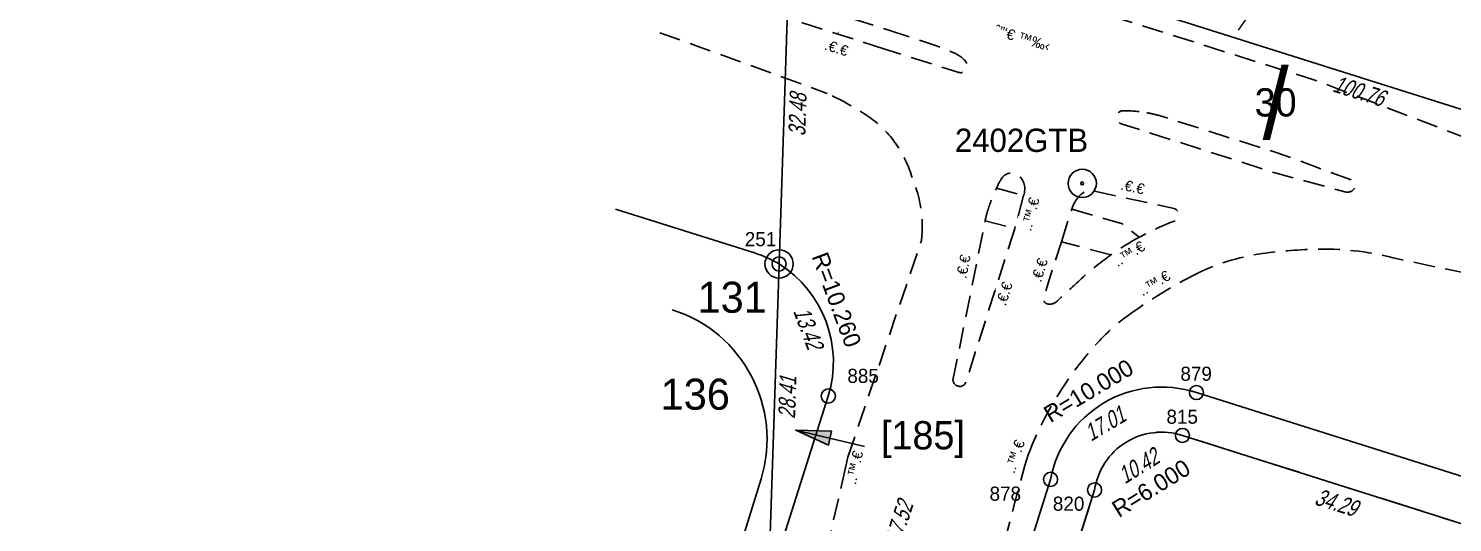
# Model space of a CAD drawing. Extents: x 187751 to 188722, y 663209 to 663959.
# Drawn here: x 188078.5 to 188204.6, y 663704.2 to 663747.9 of the extents above; entities that cross this region are included whole.
import ezdxf
from ezdxf.enums import TextEntityAlignment as Align

# ---------------------------------------------------------------- set-up
doc = ezdxf.new("R2010")
doc.units = 0
doc.header["$LTSCALE"] = 0.3
doc.linetypes.add('DASHED', pattern=[19.049999999999997, 12.7, -6.35])
doc.linetypes.add('HIDDEN', pattern=[9.524999999999999, 6.35, -3.175])
doc.layers.get('0').update_dxf_attribs({"linetype": 'CONTINUOUS'})
for name, color, linetype in [('C1602_0', 7, 'CONTINUOUS'), ('C1602_2', 3, 'CONTINUOUS'), ('C1602_3', 4, 'CONTINUOUS'), ('C1603_0', 7, 'CONTINUOUS'), ('C1603_3', 4, 'CONTINUOUS'), ('C1609_0', 7, 'CONTINUOUS'), ('C1609_3', 7, 'CONTINUOUS'), ('C1610_0', 7, 'CONTINUOUS'), ('C1611_3', 6, 'CONTINUOUS'), ('OBJS009', 2, 'CONTINUOUS'), ('PCLP004', 3, 'CONTINUOUS'), ('PCLS003', 11, 'CONTINUOUS'), ('pzika', 240, 'DASHED'), ('RODP020', 25, 'HIDDEN'), ('RODP021', 25, 'HIDDEN'), ('RODP026', 25, 'HIDDEN'), ('RODP028', 25, 'HIDDEN'), ('RODP033', 25, 'HIDDEN'), ('RODS002', 25, 'CONTINUOUS'), ('RODS004', 25, 'CONTINUOUS'), ('SRVS003', 20, 'CONTINUOUS')]:
    doc.layers.add(name, color=color, linetype=linetype)
doc.layers.add('M2405', color=25, linetype='HIDDEN', lineweight=20)
doc.styles.add('HEBTXT', font='HEBTXT')
doc.styles.add('TAZAR_HEBTXT', font='HEBTXT')

# ---------------------------------------------------------------- blocks, each defined once
blk = doc.blocks.new('OBJS009')
blk.add_lwpolyline([(0.7499960592755787, -0.002431269442663295), (5.749996059275579, -0.002431269442663295), (3.249996059275579, 0.4975687305573367), (3.249996059275579, -0.5024312694426633), (5.749996059275579, -0.002431269442663295)])
blk.add_solid([(3.249996059275579, -0.5024312694426633), (3.249996059275579, 0.4975687305573367), (5.749996059275579, -0.002431269442663295)])
blk = doc.blocks.new('PCLS003')
at = {"style": 'HEBTXT'}
blk.add_attdef('PARCEL', text='', height=2.2, dxfattribs=at).set_placement((0, 1.20302619826319), align=Align.MIDDLE_CENTER)
at = {"style": 'HEBTXT', "flags": 1}
for tag, p in [('BLOCK', (0, -1.896504112062444)), ('AREA_CALC', (0, -3.896504112062444)), ('AREA_LEGAL', (0, -5.896504112062443))]:
    blk.add_attdef(tag, text='', height=1.5, dxfattribs=at).set_placement(p, align=Align.CENTER)
blk = doc.blocks.new('RODS004')
blk.add_circle((0, 0), 0.001)
at = {"style": 'HEBTXT', "flags": 8}
blk.add_attdef('COVER_TYPE', text='', height=1.5, dxfattribs=at).set_placement((0, 1), align=Align.CENTER)
blk = doc.blocks.new('RODS002')
blk.add_circle((0, 0), 0.001)
at = {"style": 'HEBTXT', "flags": 8}
blk.add_attdef('COVER_TYPE', text='', height=1.5, dxfattribs=at).set_placement((0, 1), align=Align.CENTER)
blk = doc.blocks.new('SRVS003')
for centre, radius in [((0, 0, -0.001), 1), ((0, 0), 0.1)]:
    blk.add_circle(centre, radius)
at = {"style": 'HEBTXT'}
for tag, height, p in [('NAME', 1.649999999999999, (0, 1.400000000000005)), ('HEIGHT', 1.8, (0, -3.199999999999988))]:
    blk.add_attdef(tag, text='', height=height, dxfattribs=at).set_placement(p, align=Align.CENTER)
for tag, flags, p in [('KIND', 1, (0, -5.400000000000005)), ('SOURCE-CODE', 9, (0, -7.599999999999994)), ('MARK-CODE', 9, (0, -9.800000000000011)), ('KIND_2', 9, (0, -11.96614500000001, -0.001)), ('UDKIND', 9, (0, -14.00638940222563))]:
    blk.add_attdef(tag, text='', height=1.8, dxfattribs=dict(at, flags=flags)).set_placement(p, align=Align.CENTER)
blk = doc.blocks.new('C1611')
blk.add_circle((0, 0), 0.5)
at = {"style": 'TAZAR_HEBTXT'}
for tag, p in [('POINT_NAME', (-0.01771081065999169, 1.331088326592862)), ('UID', (-0.003303391269128042, -1.389664375937457))]:
    blk.add_attdef(tag, text='', height=1, dxfattribs=at).set_placement(p, align=Align.MIDDLE)
blk.add_attdef('MARK_DESC', (1.134723596697967, -0.4847151426702396), '', height=1, dxfattribs=at)
at = {"style": 'TAZAR_HEBTXT', "flags": 1}
for tag, p in [('MARK', (0.01494767208600933, -2.645435648563819)), ('TOPO', (-0.02995041281553767, -3.96366806008632)), ('SOURCE', (0.01527090729939573, -5.280300423113943)), ('CLASS', (-0.01973893318154296, -6.692575485011957)), ('HEIGHT', (-0.01591466293666599, -8.040951109082812)), ('LEGAL_X', (-0.00452903393932047, -9.42760758443552)), ('LEGAL_Y', (-0.00452903393932047, -10.83307680625649)), ('LEGAL_Z', (-0.004590214105860468, -12.3041094872608)), ('COMMENT', (-0.02553320478978094, -13.7005996091338))]:
    blk.add_attdef(tag, text='', height=1, dxfattribs=at).set_placement(p, align=Align.MIDDLE)
blk = doc.blocks.new('C1609')
at = {"style": 'TAZAR_HEBTXT'}
for tag, p in [('RADIUS', (0.04886226820975992, 3.113262357267935)), ('LEGAL_LENGTH', (-0.004569951967432928, -1.146810597727317)), ('LINE_NAME', (-0.03894312006154621, -3.302555912250149))]:
    blk.add_attdef(tag, text='', height=1.2, dxfattribs=at).set_placement(p, align=Align.MIDDLE)
at = {"style": 'TAZAR_HEBTXT', "oblique": 15, "width": 0.75}
blk.add_attdef('CALC_LENGTH', text='', height=1.2, dxfattribs=at).set_placement((0.002619189821658097, 1.255799186145353), align=Align.MIDDLE)
at = {"style": 'TAZAR_HEBTXT', "flags": 1}
for tag, p in [('TOPO', (-0.07440815878188545, -5.226166667159688)), ('COMMENT', (-0.07440815878188545, -6.84886342897989))]:
    blk.add_attdef(tag, text='', height=1.2, dxfattribs=at).set_placement(p, align=Align.MIDDLE)
blk = doc.blocks.new('C1603')
at = {"color": 1, "style": 'TAZAR_HEBTXT'}
blk.add_attdef('CROSS', text='', height=5, dxfattribs=at).set_placement((-0.02856755215907469, 1.748499153181911), align=Align.MIDDLE)
at = {"style": 'TAZAR_HEBTXT'}
blk.add_attdef('PARCEL_NAME', text='', height=2, dxfattribs=at).set_placement((-0.0285675521590748, 1.748499153181911), align=Align.MIDDLE)
at = {"style": 'TAZAR_HEBTXT', "flags": 1}
for tag, p in [('PARCEL_STATUS', (0, -1.812707122139386)), ('PARCEL_SOURCE', (0, -4.763639163182802)), ('LEGAL_AREA', (0, -7.33912093118181)), ('CALC_AREA', (0, -10.15490221312405)), ('TABA_PLAN', (0, -17.38304612272088)), ('TABA_MIGRASH', (0, -19.89985715072737)), ('TABA_YEUD', (0, -22.63381570157264)), ('PARCEL_PREVIOUS', (0, -26.47934120263574)), ('GUSH_PREVIOUS', (0, -29.25443921935414)), ('COMMENT', (0, -32.98015317831789))]:
    blk.add_attdef(tag, text='', height=2, dxfattribs=at).set_placement(p, align=Align.MIDDLE)
blk.add_attdef('GUSH', (-2.796591069578426, -14.15529731544666), '', height=2, dxfattribs=at)
blk = doc.blocks.new('C1610')
for radius in [1, 0.5]:
    blk.add_circle((0, 0), radius)
at = {"style": 'TAZAR_HEBTXT'}
for tag, p in [('POINT_NAME', (-0.0132551280134976, 1.759224648821657)), ('UID', (-0.02262317851293005, -1.890251395109928))]:
    blk.add_attdef(tag, text='', height=1, dxfattribs=at).set_placement(p, align=Align.MIDDLE)
blk.add_attdef('MARK_DESC', (1.61889941364015, -0.5101001083526029), '', height=1, dxfattribs=at)
at = {"style": 'TAZAR_HEBTXT', "flags": 1}
for tag, p in [('MARK', (0.0578648284520682, -3.342443793330233)), ('TOPO', (0.04366868710394556, -4.790208598524359)), ('SOURCE', (0.07262106215861763, -6.184662148167078)), ('CLASS', (-0.07262089227924662, -7.58605471712859)), ('HEIGHT', (-0.01180113028956953, -9.083363350444756)), ('LEGAL_X', (0.006015310800933094, -10.63321324624997)), ('LEGAL_Y', (-0.008543523051059765, -12.16151090322094)), ('LEGAL_Z', (0.01827652586379713, -13.51130200579422)), ('COMMENT', (1.466100508196178e-05, -14.93678428047964))]:
    blk.add_attdef(tag, text='', height=1, dxfattribs=at).set_placement(p, align=Align.MIDDLE)

msp = doc.modelspace()

# ---------------------------------------------------------------- linework, layer by layer
at = {"layer": 'C1602_0', "flags": 128}
msp.add_lwpolyline([(188146.067, 663759.548), (188144.983, 663727.089), (188144.035, 663698.695), (188143.1, 663670.71), (188201.317, 663668.622), (188230.127, 663667.588), (188235.03, 663807.885), (188147.78, 663810.85), (188147.713, 663808.853), (188147.129, 663791.362), (188146.413, 663769.928), (188146.205, 663763.699)], close=True, dxfattribs=at)
at = {"layer": 'C1602_2', "flags": 128}
msp.add_lwpolyline([(188042.554, 663791.864), (188082.905, 663779.474), (188100.917, 663773.795), (188113.349, 663769.875), (188146.067, 663759.548), (188144.983, 663727.089), (188144.035, 663698.695), (188143.1, 663670.71), (188141.748, 663630.567), (188141.037, 663609.432), (188140.827, 663603.203), (188140.491, 663593.208), (188138.697, 663539.925), (188138.562, 663535.927), (188138.39, 663530.81), (188138.13, 663522.82), (188137.857, 663514.939), (188137.719, 663510.942), (188132.476, 663359.351)], dxfattribs=at)
at = {"layer": 'C1602_3', "flags": 128}
for points in [[(188213.822, 663748.629), (188245.162, 663738.727, 0.0187278006587164), (188261.371, 663734.266), (188261.546, 663734.224), (188263.998, 663804.4520000002, -0.3028001895896127), (188267.787, 663798.316), (188265.458, 663731.636, -0.4760180006651656), (188256.79, 663725.083, -0.01621163617725223), (188242.149, 663729.192), (188146.067, 663759.548), (188146.205, 663763.699), (188146.413, 663769.928)], [(188144.983, 663727.089), (188144.035, 663698.695), (188149.345, 663715.389, 0.3392792644423637)], [(188180.72, 663711.896), (188213.415, 663701.565), (188231.604, 663695.8179999999, 0.03842569574206189), (188271.884, 663686.4199999999, 0.02419036839754674), (188297.805, 663683.7129999999, 0.0008481582636266568), (188298.718, 663683.6639999999, 0.01469605961910984), (188322.789, 663682.5340000001, 0.03036659313072494), (188369.142, 663684.6030000001, 0.006023856297843123), (188378.291, 663685.682), (188380.725, 663690.044, -0.03836500834129233), (188322.856, 663686.534, -0.01472373635816216), (188298.975, 663687.656, -0.06357140547303597), (188232.809, 663699.632), (188181.954, 663715.701, 0.4530207634418391), (188169.036, 663708.008), (188161.171, 663683.115), (188164.9, 663681.641), (188172.934, 663707.068, -0.463859440614775), (188180.7199999999, 663711.8960000001)], [(188164.9, 663681.641), (188157.036, 663665.225), (188145.721, 663629.856, 0.03362191486156148), (188175.882, 663626.8, 0.042282445575455), (188204.107, 663628.756), (188204.107, 663673.027), (188213.415, 663701.565), (188180.72, 663711.896, 0.463859440614775), (188172.934, 663707.068)]]:
    msp.add_lwpolyline(points, format="xyb", close=True, dxfattribs=at)
for points in [[(188382.421, 663693.084), (188390.635, 663707.801), (188393.79, 663712.59), (188391.591, 663727.0949999999, -0.05830219926352809), (188374.213, 663723.296), (188320.819, 663718.565, -0.005285949136391457), (188317.924, 663718.351, -0.02565595232267878), (188293.885, 663719.06), (188293.673, 663719.077, -0.03990224419121383), (188256.79, 663725.083, -0.01621163617725223), (188242.149, 663729.192), (188146.067, 663759.548), (188144.983, 663727.089, -0.3392792644423637), (188149.345, 663715.389), (188144.035, 663698.695)], [(188161.171, 663683.115), (188169.036, 663708.008, -0.4530207634418391), (188181.954, 663715.701), (188232.809, 663699.632, 0.06357140547303597)]]:
    msp.add_lwpolyline(points, format="xyb", dxfattribs=at)
at = {"layer": 'M2405', "elevation": 86.98}
msp.add_lwpolyline([(188185.6776938058, 663747.8077997932), (188187.9, 663750.94), (188194.31, 663756.97), (188194.6741833836, 663757.312593729)], dxfattribs=at)
at = {"layer": 'PCLP004'}
msp.add_line((188130.506620493, 663731.952077183), (188142.8208264374, 663728.0653218116), dxfattribs=at)
at = {"layer": 'PCLP004', "flags": 128}
msp.add_lwpolyline([(188135.5255204641, 663723.0275473476, -0.4118696705673024), (188143.3856556513, 663708.0638694076), (188140.6350351204, 663699.099719405)], format="xyb", dxfattribs=at)
at = {"layer": 'PCLP004'}
msp.add_arc((188139.8137866202, 663718.5281351582), 10.00001088610944, 58.87558550129016, 72.50012887151387, dxfattribs=at)
at = {"layer": 'pzika', "flags": 128}
msp.add_lwpolyline([(188204.1065895236, 663659.1), (188157.430620821, 663666.0498346569), (188164.9001036581, 663681.6412323172), (188172.934009635, 663707.0677111248, -0.463862626839291), (188180.7201042414, 663711.8956356779), (188213.4145202264, 663701.5651879314), (188204.1065895236, 663673.02742525), (188204.1065895236, 663659.1)], format="xyb", dxfattribs=at)
at = {"layer": 'RODP020', "flags": 128}
for points, elevation in [([(188155.43, 663755.24), (188159.9, 663753.7), (188173.2, 663749.43), (188181.34, 663746.87), (188192.44, 663743.38), (188208.36, 663737.29), (188227.48, 663730.35), (188244.26, 663724.41), (188254.02, 663721.63), (188262.75, 663719.49), (188272.57, 663717.46), (188281.58, 663716.11), (188297.31, 663714.47), (188310.41, 663713.77), (188329.55, 663713.11), (188349.37, 663712.32), (188368.28, 663711.66)], 87.39), ([(188151.08, 663709.98), (188157.6, 663729.17)], 86.89), ([(188130.69, 663600.91), (188132.16, 663606.51), (188137.51, 663623.52), (188142.4, 663638.85), (188148.71, 663659.03), (188147.1, 663661.46), (188149.24, 663665.55), (188153.46, 663673.36), (188159.5, 663685.28), (188164.42, 663700.5), (188166.74, 663709.23)], 86.69)]:
    msp.add_lwpolyline(points, dxfattribs=dict(at, elevation=elevation))
at = {"layer": 'RODP021', "flags": 128}
for points, elevation in [([(188134.4065833277, 663747.5773364634), (188137.95, 663746.3), (188149.24, 663742.2)], 87.54), ([(188144.08, 663679.35), (188146.11, 663688.15), (188148.96, 663700.71), (188150.78, 663708.65)], 82)]:
    msp.add_lwpolyline(points, dxfattribs=dict(at, elevation=elevation))
for points, elevation in [([(188157.6, 663729.17, 0.04547485345755453), (188157.63, 663731.22, 0.08456304401055985), (188156.71, 663734.9, 0.08535949938940758), (188155.2500000001, 663737.86, 0.08895231231575795), (188152.77, 663740.24, 0.03761953022882193), (188149.24, 663742.2, 0.04361106359523004)], 87.53), ([(188181.66, 663726.07, -0.08495641485764047), (188187.79, 663728.01, -0.02974077666067543), (188192.81, 663728.4, -0.07097939915123185), (188199.81, 663727.53), (188212.58, 663724.86), (188227.01, 663720.34), (188241.28, 663715.85), (188254.61, 663712.14, 0.02508384868385391), (188265.5, 663709.69), (188279.27, 663707.28, 0.03186557828305147), (188296.18, 663705.42), (188313.33, 663704.49, 0.001368413592625263), (188331.2, 663703.57), (188350.11, 663702.59), (188369.16, 663701.6)], 86.69), ([(188167.06, 663710.19, -0.05598264819704987), (188170.29, 663716.41, -0.0397951245246098), (188173.39, 663720.32, -0.04661545024402036), (188175.68, 663722.36, -0.03965899124847449)], 86.69)]:
    msp.add_lwpolyline(points, format="xyb", dxfattribs=dict(at, elevation=elevation))
at = {"layer": 'RODP026', "flags": 128}
for points, elevation in [([(188164.24, 663733.81), (188166.64, 663733.16)], 87.3), ([(188170.91, 663731.94), (188175.41, 663730.65), (188176.89, 663729.46)], 87.57), ([(188163.24, 663730.92), (188165.86, 663730.22)], 87.3), ([(188174.37, 663727.89), (188169.99, 663729.06)], 87.57)]:
    msp.add_lwpolyline(points, dxfattribs=dict(at, elevation=elevation))
at = {"layer": 'RODP028', "flags": 128}
for points, elevation in [([(188154.26, 663746.16), (188147.05, 663748.44), (188141.44, 663750.47, -1.082693244933074), (188141.72, 663751.64), (188147.46, 663750.07), (188154.7, 663747.81)], 87.54), ([(188154.7, 663747.81), (188159.02, 663746.38), (188160.38, 663745.83, -0.1022030269213263), (188161.43, 663745.13, -0.3259628304769843), (188161.55, 663744.33, -0.3966806709643804), (188160.83, 663744.08), (188154.26, 663746.16)], 87.55), ([(188164.24, 663733.81, -0.02453612983650823), (188164.71, 663734.7, -0.3935049062246702), (188166.16, 663734.97, -0.3335544703154085), (188166.64, 663733.16)], 87.3), ([(188170.91, 663731.94, -0.1149246379339832), (188171.65, 663733.18, -0.2915044294023196), (188173.06, 663733.52), (188179.98, 663731.99, -0.3827907278990362), (188180.36, 663731.46, -0.1548726893558193), (188180.13, 663730.94, 0.03511054644664783), (188176.89, 663729.46, 0.02925472582410304)], 87.57), ([(188160.39, 663716.8), (188163.24, 663730.92, -0.02760830584341746)], 87.3), ([(188165.86, 663730.22), (188161.54, 663716.64, -0.3657713298358626), (188160.92, 663716.25, -0.3448156256713968), (188160.39, 663716.8, -1.294729989920255)], 87.3), ([(188174.37, 663727.89, 0.03285856605368561), (188171.62, 663725.66, 0.001140160621251243), (188169.61, 663723.79, -0.2300571975520619), (188168.8, 663723.54, -0.5018931806548425), (188168.45, 663724.2), (188169.99, 663729.06)], 87.57)]:
    msp.add_lwpolyline(points, format="xyb", dxfattribs=dict(at, elevation=elevation))
at = {"layer": 'RODP028', "elevation": 87.71, "flags": 128}
msp.add_lwpolyline([(188177.57, 663740.48, -0.02162213826965019), (188178.56, 663740.26), (188189.11, 663736.94), (188195.72, 663734.53, -0.4619775609951624), (188195.98, 663733.83, -0.307827685902981), (188195.22, 663733.45), (188188.69, 663735.23), (188175.3, 663739.51, -0.4245502409267886), (188174.92, 663740.28, -0.3596238763334649), (188175.56, 663740.66, -0.04308533755292727)], format="xyb", close=True, dxfattribs=at)
at = {"layer": 'RODP033', "flags": 128}
for points, elevation in [([(188163.24, 663730.92, -0.02760830584341746), (188163.5, 663731.92, -0.03181900962204662), (188164.24, 663733.81, -0.02453612983650823)], 87.3), ([(188169.99, 663729.06), (188170.91, 663731.94, -0.1149246379339832)], 87.57), ([(188176.89, 663729.46, 0.02925472582410304), (188174.37, 663727.89, 0.03285856605368561)], 87.57), ([(188175.68, 663722.36, -0.03965899124847449), (188181.66, 663726.07, -0.08495641485764047)], 86.69)]:
    msp.add_lwpolyline(points, format="xyb", dxfattribs=dict(at, elevation=elevation))
for points, elevation in [([(188166.64, 663733.16), (188165.86, 663730.22)], 87.3), ([(188166.74, 663709.23), (188167.06, 663710.19)], 86.69), ([(188150.78, 663708.65), (188151.08, 663709.97)], 82)]:
    msp.add_lwpolyline(points, dxfattribs=dict(at, elevation=elevation))

# ---------------------------------------------------------------- block references
at = {"layer": 'C1603_0', "xscale": 1.25, "yscale": 1.25, "zscale": 1.25}
msp.add_blockref('C1603', (188189.00921435, 663739.2191), dxfattribs=at).add_auto_attribs({'PARCEL_NAME': '30', 'CROSS': '/'})
at = {"layer": 'C1603_3'}
ref = msp.add_blockref('C1603', (188146.52994646, 663712.8921), dxfattribs=dict(at, xscale=1.25, yscale=1.25, zscale=1.25))
ref.add_attrib('PARCEL_NAME', '[185]', dxfattribs={"layer": '0', "height": 2.5, "style": 'TAZAR_HEBTXT'}).set_placement((188157.7288680927, 663711.6045289885), align=Align.MIDDLE)
at = {"layer": 'C1609_0'}
ref = msp.add_blockref('C1609', (188145.525, 663743.3185), dxfattribs=dict(at, xscale=1.25, yscale=1.25, zscale=1.25, rotation=268.08726237))
ref.add_attrib('CALC_LENGTH', '32.48', dxfattribs={"layer": '0', "height": 1.5, "rotation": 88.08726236955316, "style": 'TAZAR_HEBTXT', "oblique": 14.99999999999995, "width": 0.75}).set_placement((188146.6129955905, 663740.3051383884), align=Align.MIDDLE)
ref = msp.add_blockref('C1609', (188144.509, 663712.892), dxfattribs=dict(at, xscale=1.25, yscale=1.25, zscale=1.25, rotation=268.08775692))
ref.add_attrib('CALC_LENGTH', '28.41', dxfattribs={"layer": '0', "height": 1.5, "rotation": 88.08775691985163, "style": 'TAZAR_HEBTXT', "oblique": 14.99999999999995, "width": 0.75}).set_placement((188145.7115896337, 663715.2602577526), align=Align.MIDDLE)
at = {"layer": 'C1609_3'}
ref = msp.add_blockref('C1609', (188194.108, 663744.37), dxfattribs=dict(at, xscale=1.25, yscale=1.25, zscale=1.25, rotation=162.46666926))
ref.add_attrib('CALC_LENGTH', '100.76', dxfattribs={"layer": '0', "height": 1.5, "rotation": 342.4666692633991, "style": 'TAZAR_HEBTXT', "oblique": 15.00000000000001, "width": 0.7499999999999999}).set_placement((188196.3545830527, 663742.4143707801), align=Align.MIDDLE)
ref = msp.add_blockref('C1609', (188149.148783697, 663721.9789680757), dxfattribs=dict(at, xscale=1.25, yscale=1.25, zscale=1.25, rotation=110.44648703))
ref.add_attrib('RADIUS', 'R=10.260', dxfattribs={"layer": '0', "height": 1.5, "rotation": 290.4464870291059, "style": 'TAZAR_HEBTXT'}).set_placement((188150.0804618196, 663723.9207051187), align=Align.MIDDLE)
ref.add_attrib('CALC_LENGTH', '13.42', dxfattribs={"layer": '0', "height": 1.5, "rotation": 290.4464870291059, "style": 'TAZAR_HEBTXT', "oblique": 15, "width": 0.75}).set_placement((188147.5759266965, 663721.4171819775), align=Align.MIDDLE)
ref = msp.add_blockref('C1609', (188173.7524556334, 663714.780561111), dxfattribs=dict(at, xscale=1.25, yscale=1.25, zscale=1.25, rotation=210.77488224))
ref.add_attrib('RADIUS', 'R=10.000', dxfattribs={"layer": '0', "height": 1.5, "rotation": 30.7748822423449, "style": 'TAZAR_HEBTXT'}).set_placement((188172.3945109186, 663715.8597007567), align=Align.MIDDLE)
ref.add_attrib('CALC_LENGTH', '17.01', dxfattribs={"layer": '0', "height": 1.5, "rotation": 30.7748822423449, "style": 'TAZAR_HEBTXT', "oblique": 14.99999999999995, "width": 0.7499999999999999}).set_placement((188173.8415315146, 663712.9366908524), align=Align.MIDDLE)
ref = msp.add_blockref('C1609', (188175.7072433103, 663711.2878048023), dxfattribs=dict(at, xscale=1.25, yscale=1.25, zscale=1.25, rotation=211.80252724))
ref.add_attrib('RADIUS', 'R=6.000', dxfattribs={"layer": '0', "height": 1.5, "rotation": 31.80252723911294, "style": 'TAZAR_HEBTXT'}).set_placement((188177.9377437273, 663707.2208219959), align=Align.MIDDLE)
ref.add_attrib('CALC_LENGTH', '10.42', dxfattribs={"layer": '0', "height": 1.5, "rotation": 31.80252723911294, "style": 'TAZAR_HEBTXT', "oblique": 14.99999999999995, "width": 0.7500000000000002}).set_placement((188176.819728599, 663709.1893225979), align=Align.MIDDLE)
ref = msp.add_blockref('C1609', (188146.69, 663707.0419999999), dxfattribs=dict(at, xscale=1.25, yscale=1.25, zscale=1.25, rotation=72.35525915))
ref.add_attrib('CALC_LENGTH', '17.52', dxfattribs={"layer": '0', "height": 1.5, "rotation": 72.35525915, "style": 'TAZAR_HEBTXT', "oblique": 15, "width": 0.75}).set_placement((188155.6199346379, 663704.2050167285), align=Align.MIDDLE)
ref = msp.add_blockref('C1609', (188197.0675, 663706.7305), dxfattribs=dict(at, xscale=1.25, yscale=1.25, zscale=1.25, rotation=342.4644517))
ref.add_attrib('CALC_LENGTH', '34.29', dxfattribs={"layer": '0', "height": 1.5, "rotation": 342.4644517, "style": 'TAZAR_HEBTXT', "oblique": 14.99999999999995, "width": 0.75}).set_placement((188194.3482960716, 663705.9601303213), align=Align.MIDDLE)
at = {"layer": 'C1610_0'}
ref = msp.add_blockref('C1610', (188144.983, 663727.089), dxfattribs=dict(at, xscale=1.25, yscale=1.25, zscale=1.25))
ref.add_attrib('POINT_NAME', '251', dxfattribs={"layer": '0', "height": 1.25, "style": 'TAZAR_HEBTXT'}).set_placement((188143.34143109, 663729.2880308111), align=Align.MIDDLE)
at = {"layer": 'C1611_3'}
ref = msp.add_blockref('C1611', (188149.345, 663715.389), dxfattribs=dict(at, xscale=1.25, yscale=1.25, zscale=1.25))
ref.add_attrib('POINT_NAME', '885', dxfattribs={"layer": '0', "height": 1.25, "style": 'TAZAR_HEBTXT'}).set_placement((188152.4270721929, 663717.1751274725), align=Align.MIDDLE)
at = {"layer": 'C1611_3', "xscale": 1.25, "yscale": 1.25, "zscale": 1.25}
for p, values in [((188181.954, 663715.701), {'POINT_NAME': '879'}), ((188180.72, 663711.896), {'POINT_NAME': '815'})]:
    msp.add_blockref('C1611', p, dxfattribs=at).add_auto_attribs(values)
at = {"layer": 'C1611_3'}
ref = msp.add_blockref('C1611', (188169.036, 663708.008), dxfattribs=dict(at, xscale=1.25, yscale=1.25, zscale=1.25))
ref.add_attrib('POINT_NAME', '878', dxfattribs={"layer": '0', "height": 1.25, "style": 'TAZAR_HEBTXT'}).set_placement((188165.0227463225, 663706.7416648669), align=Align.MIDDLE)
ref = msp.add_blockref('C1611', (188172.934, 663707.068), dxfattribs=dict(at, xscale=1.25, yscale=1.25, zscale=1.25))
ref.add_attrib('POINT_NAME', '820', dxfattribs={"layer": '0', "height": 1.25, "style": 'TAZAR_HEBTXT'}).set_placement((188170.6307621979, 663705.853909428), align=Align.MIDDLE)
at = {"layer": 'OBJS009', "xscale": 1.25, "yscale": 1.25, "zscale": 1.25, "rotation": 166.6363423739791}
msp.add_blockref('OBJS009', (188153.4476800714, 663710.7135922147), dxfattribs=at)
at = {"layer": 'PCLS003'}
ref = msp.add_blockref('PCLS003', (188137.3062227996, 663724.4375948627), dxfattribs=dict(at, xscale=1.25, yscale=1.25, zscale=1.25))
ref.add_attrib('PARCEL', '131', dxfattribs={"layer": '0', "height": 2.75, "style": 'HEBTXT'}).set_placement((188140.8279927468, 663724.1434317764), align=Align.MIDDLE_CENTER)
ref = msp.add_blockref('PCLS003', (188136.0829451206, 663711.1058409525), dxfattribs=dict(at, xscale=1.25, yscale=1.25, zscale=1.25))
ref.add_attrib('PARCEL', '136', dxfattribs={"layer": '0', "height": 2.75, "style": 'HEBTXT'}).set_placement((188137.5574928085, 663715.5514544926), align=Align.MIDDLE_CENTER)
at = {"layer": 'RODS002'}
ref = msp.add_blockref('RODS002', (188123.0721320177, 663765.3928381195, 86.76999999999998), dxfattribs=dict(at, xscale=0.625, yscale=0.625, zscale=0.625, rotation=343.0762369047579))
ref.add_attrib('COVER_TYPE', 'ˆ”‘€ ™‰‹', dxfattribs={"layer": '0', "height": 0.9375, "rotation": 343.0762369051658, "style": 'HEBTXT', "flags": 8}).set_placement((188166.40358194, 663746.6554925275, 86.76999999999998), align=Align.CENTER)
at = {"layer": 'RODS004'}
ref = msp.add_blockref('RODS004', (188150.2249438588, 663747.5933168755, 87.53999999999999), dxfattribs=dict(at, xscale=0.6249999999999999, yscale=0.6249999999999999, zscale=0.6249999999999999, rotation=342.4516152294698))
ref.add_attrib('COVER_TYPE', '.€.€', dxfattribs={"layer": '0', "height": 0.9375000000000003, "rotation": 342.4516152292989, "style": 'HEBTXT', "flags": 8}).set_placement((188149.9278200254, 663745.7879780302, 87.53999999999999), align=Align.CENTER)
for p, xscale, yscale, zscale, rotation, values in [((188176.0674992034, 663732.8550471413, 87.57), 0.6249999999999998, 0.6249999999999998, 0.6249999999999998, 347.5325743388829, {'COVER_TYPE': '.€.€'}), ((188162.3763260124, 663726.6410257175, 87.30000000000001), 0.625, 0.625, 0.625, 78.5886591726418, {'COVER_TYPE': '.€.€'}), ((188169.0883829042, 663726.2146369573, 87.57), 0.6249999999999999, 0.6249999999999999, 0.6249999999999999, 72.41802705803268, {'COVER_TYPE': '.€.€'}), ((188178.7879310601, 663724.4517158382, 86.69), 0.6249999999999999, 0.6249999999999999, 0.6249999999999999, 31.52536755439779, {'COVER_TYPE': '..™.€'}), ((188166.8939957096, 663709.6919871289, 86.69), 0.625, 0.625, 0.625, 71.5650511760358, {'COVER_TYPE': '..™.€'})]:
    msp.add_blockref('RODS004', p, dxfattribs=dict(at, xscale=xscale, yscale=yscale, zscale=zscale, rotation=rotation)).add_auto_attribs(values)
ref = msp.add_blockref('RODS004', (188166.1215835026, 663731.2059685867, 87.30000000000001), dxfattribs=dict(at, xscale=0.625, yscale=0.625, zscale=0.625, rotation=75.14138555185906))
ref.add_attrib('COVER_TYPE', '..™.€', dxfattribs={"layer": '0', "height": 0.9375, "rotation": 75.14138555173325, "style": 'HEBTXT', "flags": 8}).set_placement((188167.67959229, 663731.3814051496, 87.30000000000001), align=Align.CENTER)
ref = msp.add_blockref('RODS004', (188175.4833318111, 663728.6342973262, 87.57), dxfattribs=dict(at, xscale=0.625, yscale=0.625, zscale=0.625, rotation=32.25299548751028))
ref.add_attrib('COVER_TYPE', '..™.€', dxfattribs={"layer": '0', "height": 0.9375, "rotation": 32.2529954883621, "style": 'HEBTXT', "flags": 8}).set_placement((188176.2282629365, 663727.5888513839, 87.57), align=Align.CENTER)
ref = msp.add_blockref('RODS004', (188164.1619259428, 663724.8820727551, 87.30000000000001), dxfattribs=dict(at, xscale=0.625, yscale=0.625, zscale=0.625, rotation=72.35335880620947))
ref.add_attrib('COVER_TYPE', '.€.€', dxfattribs={"layer": '0', "height": 0.9375, "rotation": 72.35335880608781, "style": 'HEBTXT', "flags": 8}).set_placement((188165.370559989, 663724.3086984106, 87.30000000000001), align=Align.CENTER)
ref = msp.add_blockref('RODS004', (188150.9513931494, 663709.4041298577, 82), dxfattribs=dict(at, xscale=0.6249999999999999, yscale=0.6249999999999999, zscale=0.6249999999999999, rotation=77.19573393471325))
ref.add_attrib('COVER_TYPE', '..™.€', dxfattribs={"layer": '0', "height": 0.9375, "rotation": 77.19573393471325, "style": 'HEBTXT', "flags": 8}).set_placement((188152.113189085, 663708.941178923, 82), align=Align.CENTER)
at = {"layer": 'SRVS003'}
ref = msp.add_blockref('SRVS003', (188171.84, 663734.23, 87.71), dxfattribs=dict(at, xscale=1.25, yscale=1.25, zscale=1.25))
ref.add_attrib('NAME', '2402GTB', dxfattribs={"layer": '0', "height": 2.062499999999999, "style": 'HEBTXT'}).set_placement((188166.4608879829, 663737.0135810557, 87.71), align=Align.CENTER)

doc.saveas('drawing.dxf')
